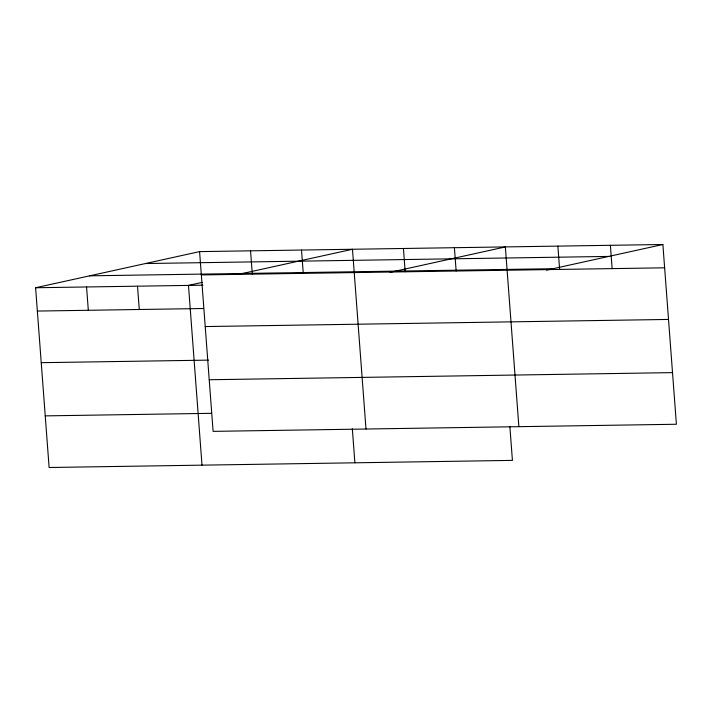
<?xml version="1.0" encoding="UTF-8"?>
<svg xmlns="http://www.w3.org/2000/svg" width="712" height="712" viewBox="0 0 712 712"><rect width="100%" height="100%" fill="white"/><g stroke="black" fill="none" stroke-linecap="round" stroke-linejoin="round"><path stroke-width="1.07" d="M509.854 426.337L512.418 460.388L49.119 467.499L35.6 287.746L199.583 251.612L662.881 244.501L676.4 424.254L213.102 431.365L199.583 251.612M202.555 282.299L188.484 285.396L202.003 465.15M238.271 274.432L352.476 249.271L365.995 429.024M390.078 272.322L505.36 246.922L518.879 426.675M546.522 270.142L662.881 244.501M145.47 263.538L608.769 256.418M89.712 275.829L553.01 268.709M201.336 274.93L664.634 267.81M35.6 287.746L202.893 285.183M37.353 311.064L203.534 308.51M205.225 326.559L668.515 319.439M41.234 362.684L208.527 360.121M209.221 379.745L672.52 372.625M45.23 415.879L211.419 413.325M610.38 245.302L612.133 268.62M557.87 246.112L559.623 269.421M454.398 247.705L456.152 271.014M403.437 248.488L405.19 271.797M352.333 428.757L354.896 462.8M301.514 250.054L303.267 273.363M250.553 250.829L252.306 274.147M137.523 286.18L139.276 309.498M86.561 286.963L88.315 310.281"/></g></svg>
